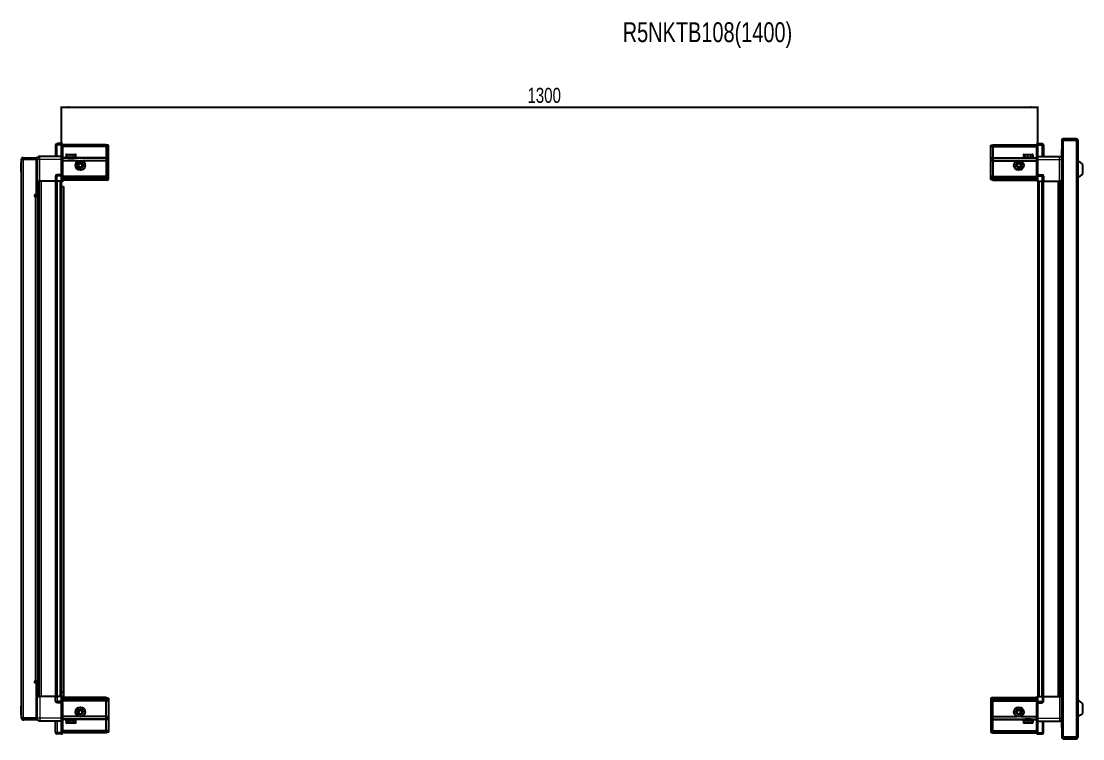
# Model space of a CAD drawing. Header units: millimetres. Extents: x 1415 to 5377, y -788 to 1732.
# Drawn here: x 2756 to 4169, y 777 to 1732 of the extents above; entities that cross this region are included whole.
import ezdxf

# ---------------------------------------------------------------- set-up
doc = ezdxf.new("R2010")
doc.units = ezdxf.units.MM
doc.layers.add('FORMAT', color=7, linetype='Continuous')
doc.styles.add('SLDTEXTSTYLE0', font='TXT', dxfattribs={"width": 0.75})
doc.dimstyles.new('SLDDIMSTYLE0', dxfattribs={"dimtxt": 20, "dimasz": 10, "dimexe": 0, "dimexo": 0.0625, "dimgap": 5, "dimtad": 2, "dimdec": 1, "dimrnd": 1e-09, "dimzin": 12, "dimdsep": 46, "dimtxsty": 'SLDTEXTSTYLE0', "dimsah": 1, "dimcen": 0.09, "dimadec": 0, "dimazin": 3, "dimtfac": 1, "dimtofl": 0, "dimtmove": 0, "dimatfit": 3, "dimfxl": 0, "dimfrac": 2, "dimtolj": 1, "dimtzin": 12, "dimarcsym": 0})

# ---------------------------------------------------------------- blocks, each defined once
blk = doc.blocks.new('_D_5')
at = {"layer": 'FORMAT'}
for p, q in [((2809.3, 1519.3), (2809.3, 1618.8)), ((2809.3, 1617.8), (4109.3, 1617.8)), ((4109.3, 1519.3), (4109.3, 1618.8))]:
    blk.add_line(p, q, dxfattribs=at)
for points in [[(2809.3, 1617.8), (2819.3, 1616.3), (2819.3, 1619.4)], [(4109.3, 1617.8), (4099.3, 1619.4), (4099.3, 1616.3)]]:
    blk.add_solid(points, dxfattribs=at)
at = {"layer": 'FORMAT', "insert": (3429.7, 1643.6), "char_height": 20, "attachment_point": 1, "style": 'SLDTEXTSTYLE0'}
blk.add_mtext('1300', dxfattribs=at)

msp = doc.modelspace()

# ---------------------------------------------------------------- linework, layer by layer
at = {"color": 7, "linetype": 'Continuous', "lineweight": 25}
for p, q in [((2809.43, 1569.32), (2803.43, 1569.32)), ((2809.43, 1569.32), (2809.76, 1569.32)), ((2809.43, 1569.32), (2809.43, 1567.32)), ((2810.63, 1568.82), (2809.76, 1569.32)), ((4108.79, 1569.32), (4107.93, 1568.82)), ((4108.79, 1569.32), (4107.93, 1568.82)), ((4109.13, 1569.32), (4108.79, 1569.32)), ((4109.13, 1569.32), (4108.79, 1569.32)), ((4109.13, 1567.32), (4109.13, 1569.32)), ((4109.13, 1569.32), (4109.13, 1569.32)), ((4109.13, 1569.32), (4115.13, 1569.32)), ((4141.13, 1573.72), (4141.13, 1561.32)), ((4142.63, 1573.72), (4142.63, 1561.32)), ((4143.13, 1560.82), (4143.13, 1573.72)), ((4143.13, 1573.72), (4160.53, 1573.72)), ((4160.53, 1575.82), (4143.23, 1575.82)), ((4160.53, 1574.32), (4143.23, 1574.32)), ((4160.53, 1574.32), (4160.53, 1575.82)), ((4160.53, 1573.72), (4162.63, 1573.72)), ((4162.63, 1573.72), (4162.63, 778.92)), ((2801.43, 1567.32), (2801.43, 1552.32)), ((2809.43, 1552.52), (2809.43, 1567.32)), ((2809.43, 1552.52), (2809.43, 1567.32)), ((2810.63, 1567.32), (2810.63, 1568.82)), ((2868.93, 1567.82), (2810.63, 1567.82)), ((2810.63, 1567.32), (2810.63, 1552.52)), ((2868.93, 1565.32), (2810.63, 1565.32)), ((2816.23, 1555.02), (2823.39, 1555.02)), ((2823.39, 1555.02), (2827.63, 1555.02)), ((2868.93, 1567.82), (2868.93, 1565.32)), ((2871.93, 1567.02), (2868.93, 1567.82)), ((2868.93, 1565.32), (2868.93, 1550.82)), ((2871.93, 1565.17), (2868.93, 1565.32)), ((2871.93, 1565.17), (2871.93, 1567.02)), ((2871.93, 1550.82), (2871.93, 1565.17)), ((4046.63, 1567.02), (4049.63, 1567.82)), ((4046.63, 1565.17), (4046.63, 1567.02)), ((4046.63, 1565.17), (4049.63, 1565.32)), ((4046.63, 1550.82), (4046.63, 1565.17)), ((4049.63, 1567.82), (4049.63, 1565.32)), ((4049.63, 1567.82), (4107.93, 1567.82)), ((4049.63, 1565.32), (4049.63, 1550.82)), ((4049.63, 1565.32), (4107.93, 1565.32)), ((4090.93, 1555.02), (4102.33, 1555.02)), ((4107.93, 1568.82), (4107.93, 1567.32)), ((4107.93, 1552.52), (4107.93, 1567.32)), ((4109.13, 1567.32), (4109.13, 1552.52)), ((4117.13, 1567.32), (4117.13, 1552.32)), ((4141.03, 1560.82), (4141.03, 791.82)), ((4141.03, 1560.82), (4143.13, 1560.82)), ((4141.13, 1561.32), (4142.63, 1561.32)), ((2755.93, 1543.96), (2755.63, 1543.96)), ((2755.63, 1532.39), (2755.63, 1543.96)), ((2757.43, 1548.47), (2755.93, 1548.47)), ((2755.93, 1547.97), (2755.93, 1548.47)), ((2755.93, 804.67), (2755.93, 1547.97)), ((2758.03, 1549.07), (2758.03, 1550.57)), ((2758.03, 1550.57), (2758.93, 1550.57)), ((2758.03, 1549.07), (2758.93, 1549.07)), ((2758.03, 1548.57), (2775.43, 1548.57)), ((2758.93, 1549.07), (2758.93, 1550.57)), ((2758.93, 1550.57), (2775.43, 1550.57)), ((2758.93, 1549.07), (2775.43, 1549.07)), ((2775.43, 1549.07), (2775.43, 1550.57)), ((2776.93, 1548.57), (2775.43, 1548.57)), ((2775.43, 1548.57), (2775.43, 1501.07)), ((2776.93, 1548.32), (2776.93, 1519.32)), ((2809.43, 1552.32), (2780.43, 1552.32)), ((2809.43, 1552.32), (2809.43, 1552.52)), ((2809.43, 1552.32), (2810.63, 1552.32)), ((2809.43, 1548.32), (2809.43, 1552.32)), ((2809.43, 1528.02), (2809.43, 1548.32)), ((2810.63, 1552.52), (2810.63, 1552.32)), ((2810.63, 1552.32), (2810.63, 1548.32)), ((2868.93, 1549.82), (2810.63, 1549.82)), ((2810.63, 1548.32), (2810.63, 1528.02)), ((2831.93, 1546.32), (2810.63, 1546.32)), ((2815.43, 1554.22), (2815.43, 1551.82)), ((2815.43, 1551.82), (2815.43, 1551.32)), ((2815.43, 1551.32), (2815.56, 1551.32)), ((2815.75, 1551.82), (2815.56, 1551.82)), ((2815.56, 1551.82), (2815.56, 1551.32)), ((2815.56, 1551.32), (2815.75, 1551.32)), ((2815.75, 1551.82), (2815.75, 1551.32)), ((2815.75, 1551.32), (2816.28, 1551.32)), ((2816.68, 1551.82), (2816.28, 1551.82)), ((2816.28, 1551.82), (2816.28, 1551.32)), ((2816.28, 1551.32), (2816.68, 1551.32)), ((2816.68, 1551.82), (2816.68, 1551.32)), ((2816.68, 1551.32), (2817.55, 1551.32)), ((2817.53, 1551.32), (2817.53, 1551.22)), ((2817.53, 1551.22), (2826.33, 1551.22)), ((2818.12, 1551.82), (2817.55, 1551.82)), ((2817.55, 1551.82), (2817.55, 1551.32)), ((2817.55, 1551.32), (2818.12, 1551.32)), ((2817.93, 1550.82), (2818.62, 1550.34)), ((2817.93, 1550.82), (2822.96, 1550.82)), ((2818.62, 1550.34), (2817.93, 1549.86)), ((2817.93, 1549.86), (2817.93, 1549.82)), ((2817.93, 1549.86), (2822.96, 1549.86)), ((2818.12, 1551.82), (2818.12, 1551.32)), ((2818.12, 1551.32), (2819.25, 1551.32)), ((2818.62, 1550.34), (2822.78, 1550.34)), ((2819.94, 1551.82), (2819.25, 1551.82)), ((2819.25, 1551.82), (2819.25, 1551.32)), ((2819.25, 1551.32), (2819.94, 1551.32)), ((2819.94, 1551.82), (2819.94, 1551.32)), ((2819.94, 1551.32), (2821.21, 1551.32)), ((2821.95, 1551.82), (2821.21, 1551.82)), ((2821.21, 1551.82), (2821.21, 1551.32)), ((2821.21, 1551.32), (2821.44, 1551.32)), ((2821.44, 1551.82), (2821.44, 1551.32)), ((2821.94, 1551.82), (2821.94, 1551.32)), ((2821.94, 1551.32), (2821.95, 1551.32)), ((2821.95, 1551.82), (2821.95, 1551.32)), ((2821.95, 1551.32), (2823.24, 1551.32)), ((2822.78, 1550.34), (2825.24, 1550.34)), ((2822.96, 1550.82), (2825.93, 1550.82)), ((2822.96, 1549.86), (2825.93, 1549.86)), ((2823.95, 1551.82), (2823.24, 1551.82)), ((2823.24, 1551.82), (2823.24, 1551.32)), ((2823.3, 1551.82), (2823.3, 1551.32)), ((2823.3, 1551.32), (2823.95, 1551.32)), ((2823.95, 1551.82), (2823.95, 1551.32)), ((2823.95, 1551.32), (2825.14, 1551.32)), ((2825.76, 1551.82), (2825.14, 1551.82)), ((2825.14, 1551.82), (2825.14, 1551.32)), ((2825.14, 1551.32), (2825.76, 1551.32)), ((2825.24, 1550.34), (2825.93, 1550.82)), ((2825.93, 1549.86), (2825.24, 1550.34)), ((2825.76, 1551.82), (2825.76, 1551.32)), ((2825.76, 1551.32), (2826.73, 1551.32)), ((2825.93, 1549.82), (2825.93, 1549.86)), ((2826.33, 1551.22), (2826.33, 1551.32)), ((2827.2, 1551.82), (2826.73, 1551.82)), ((2826.73, 1551.82), (2826.73, 1551.32)), ((2826.73, 1551.32), (2827.2, 1551.32)), ((2827.2, 1551.82), (2827.2, 1551.32)), ((2827.2, 1551.32), (2827.85, 1551.32)), ((2828.11, 1551.82), (2827.85, 1551.82)), ((2827.85, 1551.82), (2827.85, 1551.32)), ((2827.85, 1551.32), (2828.11, 1551.32)), ((2828.11, 1551.82), (2828.11, 1551.32)), ((2828.11, 1551.32), (2828.39, 1551.32)), ((2828.43, 1551.82), (2828.39, 1551.82)), ((2828.39, 1551.82), (2828.39, 1551.32)), ((2828.39, 1551.32), (2828.43, 1551.32)), ((2828.43, 1551.82), (2828.43, 1554.22)), ((2828.43, 1551.82), (2828.43, 1551.32)), ((2868.93, 1546.32), (2836.93, 1546.32)), ((2868.93, 1550.82), (2868.93, 1549.82)), ((2868.93, 1549.82), (2868.93, 1546.32)), ((2871.93, 1549.02), (2868.93, 1549.82)), ((2868.93, 1546.32), (2868.93, 1525.82)), ((2868.93, 1546.32), (2871.93, 1545.99)), ((2871.93, 1549.02), (2871.93, 1550.82)), ((2871.93, 1545.99), (2871.93, 1549.02)), ((2871.93, 1525.82), (2871.93, 1545.99)), ((4046.63, 1549.02), (4046.63, 1550.82)), ((4046.63, 1549.02), (4049.63, 1549.82)), ((4046.63, 1545.99), (4046.63, 1549.02)), ((4049.63, 1546.32), (4046.63, 1545.99)), ((4046.63, 1525.82), (4046.63, 1545.99)), ((4049.63, 1550.82), (4049.63, 1549.82)), ((4049.63, 1549.82), (4049.63, 1546.32)), ((4049.63, 1549.82), (4107.93, 1549.82)), ((4049.63, 1546.32), (4049.63, 1525.82)), ((4049.63, 1546.32), (4081.63, 1546.32)), ((4086.63, 1546.32), (4107.93, 1546.32)), ((4090.13, 1554.22), (4090.13, 1551.32)), ((4090.13, 1551.32), (4090.16, 1551.32)), ((4090.28, 1551.82), (4090.16, 1551.82)), ((4090.16, 1551.82), (4090.16, 1551.32)), ((4090.16, 1551.32), (4090.28, 1551.32)), ((4090.28, 1551.82), (4090.28, 1551.32)), ((4090.28, 1551.32), (4090.69, 1551.32)), ((4091.03, 1551.82), (4090.69, 1551.82)), ((4090.69, 1551.82), (4090.69, 1551.32)), ((4090.69, 1551.32), (4091.03, 1551.32)), ((4091.03, 1551.82), (4091.03, 1551.32)), ((4091.03, 1551.32), (4091.8, 1551.32)), ((4092.33, 1551.82), (4091.8, 1551.82)), ((4091.8, 1551.82), (4091.8, 1551.32)), ((4091.8, 1551.32), (4092.33, 1551.32)), ((4092.23, 1551.32), (4092.23, 1551.22)), ((4092.23, 1551.22), (4101.03, 1551.22)), ((4092.33, 1551.82), (4092.33, 1551.32)), ((4092.33, 1551.32), (4093.39, 1551.32)), ((4092.63, 1550.82), (4093.32, 1550.34)), ((4092.63, 1550.82), (4100.63, 1550.82)), ((4093.32, 1550.34), (4092.63, 1549.86)), ((4092.63, 1549.86), (4092.63, 1549.82)), ((4092.63, 1549.86), (4100.63, 1549.86)), ((4093.32, 1550.34), (4099.94, 1550.34)), ((4094.05, 1551.82), (4093.39, 1551.82)), ((4093.39, 1551.82), (4093.39, 1551.32)), ((4093.39, 1551.32), (4094.05, 1551.32)), ((4094.05, 1551.82), (4094.05, 1551.32)), ((4094.05, 1551.32), (4095.29, 1551.32)), ((4096.02, 1551.82), (4095.29, 1551.82)), ((4095.29, 1551.82), (4095.29, 1551.32)), ((4095.29, 1551.32), (4095.72, 1551.32)), ((4095.72, 1551.82), (4095.72, 1551.32)), ((4096.02, 1551.82), (4096.02, 1551.32)), ((4096.02, 1551.32), (4097.32, 1551.32)), ((4098.05, 1551.82), (4097.32, 1551.82)), ((4097.32, 1551.82), (4097.32, 1551.32)), ((4097.59, 1551.82), (4097.59, 1551.32)), ((4097.59, 1551.32), (4098.05, 1551.32)), ((4098.05, 1551.82), (4098.05, 1551.32)), ((4098.05, 1551.32), (4099.28, 1551.32)), ((4099.94, 1551.82), (4099.28, 1551.82)), ((4099.28, 1551.82), (4099.28, 1551.32)), ((4099.28, 1551.32), (4099.94, 1551.32)), ((4099.94, 1551.82), (4099.94, 1551.32)), ((4099.94, 1551.32), (4100.98, 1551.32)), ((4099.94, 1550.34), (4100.63, 1550.82)), ((4100.63, 1549.86), (4099.94, 1550.34)), ((4100.63, 1549.82), (4100.63, 1549.86)), ((4101.5, 1551.82), (4100.98, 1551.82)), ((4100.98, 1551.82), (4100.98, 1551.32)), ((4100.98, 1551.32), (4101.5, 1551.32)), ((4101.03, 1551.22), (4101.03, 1551.32)), ((4101.5, 1551.82), (4101.5, 1551.32)), ((4101.5, 1551.32), (4102.26, 1551.32)), ((4102.59, 1551.82), (4102.26, 1551.82)), ((4102.26, 1551.82), (4102.26, 1551.32)), ((4102.26, 1551.32), (4102.59, 1551.32)), ((4102.59, 1551.82), (4102.59, 1551.32)), ((4102.59, 1551.32), (4102.99, 1551.32)), ((4103.1, 1551.82), (4102.99, 1551.82)), ((4102.99, 1551.82), (4102.99, 1551.32)), ((4102.99, 1551.32), (4103.1, 1551.32)), ((4103.1, 1551.82), (4103.1, 1551.32)), ((4103.1, 1551.32), (4103.13, 1551.32)), ((4103.13, 1551.32), (4103.13, 1554.22)), ((4107.93, 1552.32), (4107.93, 1552.52)), ((4109.13, 1552.32), (4107.93, 1552.32)), ((4107.93, 1548.32), (4107.93, 1552.32)), ((4107.93, 1528.02), (4107.93, 1548.32)), ((4109.13, 1552.52), (4109.13, 1552.32)), ((4109.13, 1552.32), (4109.13, 1548.32)), ((4109.13, 1552.32), (4138.13, 1552.32)), ((4109.13, 1548.32), (4109.13, 1528.02)), ((4169.23, 1529.32), (4169.23, 1541.32)), ((2755.63, 1532.39), (2755.93, 1532.39)), ((2809.43, 1527.82), (2803.43, 1527.82)), ((2809.43, 1527.82), (2809.43, 1528.02)), ((2809.43, 1527.82), (2809.43, 1525.82)), ((2809.43, 1527.82), (2810.63, 1527.82)), ((2810.63, 1528.02), (2810.63, 1527.82)), ((2810.63, 1527.15), (2810.63, 1527.82)), ((2810.63, 1527.15), (2810.63, 1519.32)), ((4107.93, 1527.82), (4107.93, 1528.02)), ((4109.13, 1527.82), (4107.93, 1527.82)), ((4107.93, 1527.82), (4107.93, 1527.15)), ((4107.93, 1519.32), (4107.93, 1527.15)), ((4109.13, 1528.02), (4109.13, 1527.82)), ((4109.13, 1525.82), (4109.13, 1527.82)), ((4109.13, 1525.82), (4109.13, 1527.82)), ((4109.13, 1527.82), (4115.13, 1527.82)), ((2775.43, 1522.07), (2776.93, 1522.07)), ((2776.93, 1519.32), (2775.43, 1519.32)), ((2777.58, 833.32), (2777.58, 1519.32)), ((2779.37, 1519.32), (2779.37, 833.32)), ((2779.4, 1519.32), (2779.4, 833.32)), ((2801.43, 1519.32), (2780.43, 1519.32)), ((2801.43, 1525.82), (2801.43, 1519.32)), ((2801.43, 1519.32), (2803.43, 1519.32)), ((2802.08, 833.32), (2802.08, 1519.32)), ((2809.43, 1519.32), (2803.43, 1519.32)), ((2809.28, 833.32), (2809.28, 1519.32)), ((2809.43, 1519.32), (2809.43, 1525.82)), ((2809.43, 1519.32), (2809.43, 1525.82)), ((2809.43, 1519.32), (2809.76, 1519.32)), ((2809.43, 1519.32), (2809.43, 1519.32)), ((2809.76, 1519.32), (2809.76, 1525.82)), ((2810.63, 1519.32), (2809.76, 1519.32)), ((2809.76, 1519.32), (2809.76, 1519.32)), ((2868.93, 1524.82), (2810.63, 1524.82)), ((2868.93, 1523.82), (2810.63, 1523.82)), ((2868.93, 1522.32), (2810.63, 1522.32)), ((2868.93, 1520.82), (2810.63, 1520.82)), ((2868.93, 1525.82), (2868.93, 1524.82)), ((2868.93, 1524.82), (2868.93, 1523.82)), ((2868.93, 1524.82), (2871.93, 1524.02)), ((2868.93, 1523.82), (2868.93, 1522.32)), ((2868.93, 1523.82), (2871.93, 1523.28)), ((2868.93, 1522.32), (2871.93, 1522.78)), ((2868.93, 1522.32), (2868.93, 1520.82)), ((2868.93, 1520.82), (2871.93, 1521.63)), ((2871.93, 1524.02), (2871.93, 1525.82)), ((2871.93, 1523.28), (2871.93, 1524.02)), ((2871.93, 1522.78), (2871.93, 1523.28)), ((2871.93, 1521.63), (2871.93, 1522.78)), ((4046.63, 1524.02), (4046.63, 1525.82)), ((4049.63, 1524.82), (4046.63, 1524.02)), ((4046.63, 1523.28), (4046.63, 1524.02)), ((4049.63, 1523.82), (4046.63, 1523.28)), ((4046.63, 1522.78), (4046.63, 1523.28)), ((4046.63, 1521.63), (4046.63, 1522.78)), ((4049.63, 1522.32), (4046.63, 1522.78)), ((4049.63, 1520.82), (4046.63, 1521.63)), ((4049.63, 1525.82), (4049.63, 1524.82)), ((4049.63, 1524.82), (4049.63, 1523.82)), ((4049.63, 1524.82), (4107.93, 1524.82)), ((4049.63, 1523.82), (4107.93, 1523.82)), ((4049.63, 1523.82), (4049.63, 1522.32)), ((4049.63, 1522.32), (4107.93, 1522.32)), ((4049.63, 1522.32), (4049.63, 1520.82)), ((4049.63, 1520.82), (4107.93, 1520.82)), ((4108.79, 1519.32), (4107.93, 1519.32)), ((4108.79, 1525.82), (4108.79, 1519.32)), ((4109.13, 1519.32), (4108.79, 1519.32)), ((4109.13, 1525.82), (4109.13, 1519.32)), ((4109.13, 1519.32), (4115.13, 1519.32)), ((4109.28, 1519.32), (4109.28, 833.32)), ((4117.13, 1519.32), (4115.13, 1519.32)), ((4116.48, 1519.32), (4116.48, 833.32)), ((4117.13, 1525.82), (4117.13, 1519.32)), ((4117.13, 1519.32), (4138.13, 1519.32)), ((4139.15, 833.32), (4139.15, 1519.32)), ((4139.18, 833.32), (4139.18, 1519.32)), ((4140.98, 1519.32), (4140.98, 833.32)), ((2775.43, 1501.07), (2774.08, 1501.07)), ((2774.08, 1499.07), (2774.83, 1499.07)), ((2774.83, 1499.07), (2776.93, 1499.07)), ((2776.93, 1499.07), (2776.93, 853.57)), ((2809.28, 1512.32), (2811.78, 1512.32)), ((2811.78, 1512.32), (2811.78, 838.82)), ((2774.83, 853.57), (2774.08, 853.57)), ((2774.08, 851.57), (2775.43, 851.57)), ((2776.93, 853.57), (2774.83, 853.57)), ((2775.43, 851.57), (2775.43, 804.07)), ((2811.78, 838.82), (2809.28, 838.82)), ((2811.78, 838.82), (2811.78, 831.82)), ((2755.93, 820.26), (2755.63, 820.26)), ((2755.63, 810.58), (2755.63, 820.26)), ((2776.93, 833.32), (2775.43, 833.32)), ((2776.93, 830.57), (2775.43, 830.57)), ((2776.93, 804.32), (2776.93, 833.32)), ((2801.43, 833.32), (2780.43, 833.32)), ((2801.43, 826.82), (2801.43, 833.32)), ((2801.43, 833.32), (2803.43, 833.32)), ((2809.43, 833.32), (2803.43, 833.32)), ((2809.43, 824.82), (2803.43, 824.82)), ((2809.43, 833.32), (2809.76, 833.32)), ((2809.43, 826.82), (2809.43, 833.32)), ((2809.43, 826.82), (2809.43, 824.82)), ((2809.43, 826.82), (2809.43, 824.82)), ((2809.43, 824.82), (2810.63, 824.82)), ((2809.43, 824.62), (2809.43, 824.82)), ((2809.43, 804.32), (2809.43, 824.62)), ((2809.76, 826.82), (2809.76, 833.32)), ((2809.76, 833.32), (2810.63, 833.32)), ((2810.63, 833.32), (2810.63, 825.5)), ((2868.93, 831.82), (2810.63, 831.82)), ((2868.93, 830.32), (2810.63, 830.32)), ((2868.93, 828.82), (2810.63, 828.82)), ((2868.93, 827.82), (2810.63, 827.82)), ((2810.63, 824.82), (2810.63, 825.5)), ((2810.63, 824.82), (2810.63, 824.62)), ((2810.63, 824.62), (2810.63, 804.32)), ((2868.93, 830.32), (2868.93, 831.82)), ((2868.93, 831.82), (2871.93, 831.02)), ((2868.93, 828.82), (2868.93, 830.32)), ((2868.93, 830.32), (2871.93, 829.87)), ((2868.93, 828.82), (2871.93, 829.37)), ((2868.93, 827.82), (2868.93, 828.82)), ((2868.93, 827.82), (2871.93, 828.63)), ((2868.93, 826.82), (2868.93, 827.82)), ((2868.93, 806.32), (2868.93, 826.82)), ((2871.93, 831.02), (2871.93, 829.87)), ((2871.93, 829.87), (2871.93, 829.37)), ((2871.93, 829.37), (2871.93, 828.63)), ((2871.93, 828.63), (2871.93, 826.82)), ((2871.93, 826.82), (2871.93, 806.66)), ((4049.63, 831.82), (4046.63, 831.02)), ((4046.63, 831.02), (4046.63, 829.87)), ((4049.63, 830.32), (4046.63, 829.87)), ((4046.63, 829.87), (4046.63, 829.37)), ((4049.63, 828.82), (4046.63, 829.37)), ((4046.63, 829.37), (4046.63, 828.63)), ((4049.63, 827.82), (4046.63, 828.63)), ((4046.63, 828.63), (4046.63, 826.82)), ((4046.63, 826.82), (4046.63, 806.66)), ((4049.63, 830.32), (4049.63, 831.82)), ((4049.63, 831.82), (4107.93, 831.82)), ((4049.63, 830.32), (4107.93, 830.32)), ((4049.63, 828.82), (4049.63, 830.32)), ((4049.63, 828.82), (4107.93, 828.82)), ((4049.63, 827.82), (4049.63, 828.82)), ((4049.63, 827.82), (4107.93, 827.82)), ((4049.63, 826.82), (4049.63, 827.82)), ((4049.63, 806.32), (4049.63, 826.82)), ((4107.93, 825.5), (4107.93, 833.32)), ((4107.93, 833.32), (4108.79, 833.32)), ((4107.93, 825.5), (4107.93, 824.82)), ((4109.13, 824.82), (4107.93, 824.82)), ((4107.93, 824.62), (4107.93, 824.82)), ((4107.93, 804.32), (4107.93, 824.62)), ((4108.79, 833.32), (4108.79, 833.32)), ((4108.79, 833.32), (4108.79, 826.82)), ((4109.13, 833.32), (4108.79, 833.32)), ((4109.13, 833.32), (4109.13, 833.32)), ((4109.13, 833.32), (4109.13, 826.82)), ((4109.13, 833.32), (4115.13, 833.32)), ((4109.13, 833.32), (4109.13, 826.82)), ((4109.13, 824.82), (4109.13, 826.82)), ((4109.13, 824.82), (4109.13, 824.62)), ((4109.13, 824.82), (4115.13, 824.82)), ((4109.13, 824.62), (4109.13, 804.32)), ((4117.13, 833.32), (4115.13, 833.32)), ((4117.13, 826.82), (4117.13, 833.32)), ((4117.13, 833.32), (4138.13, 833.32)), ((4169.23, 811.32), (4169.23, 823.32)), ((2755.63, 808.69), (2755.63, 810.58)), ((2755.63, 808.69), (2755.93, 808.69)), ((2831.93, 806.32), (2810.63, 806.32)), ((2868.93, 806.32), (2836.93, 806.32)), ((2868.93, 806.32), (2871.93, 806.66)), ((2868.93, 802.82), (2868.93, 806.32)), ((2871.93, 806.66), (2871.93, 803.63)), ((4049.63, 806.32), (4046.63, 806.66)), ((4046.63, 806.66), (4046.63, 803.63)), ((4049.63, 806.32), (4081.63, 806.32)), ((4049.63, 802.82), (4049.63, 806.32)), ((4086.63, 806.32), (4107.93, 806.32)), ((2755.93, 804.17), (2755.93, 804.67)), ((2757.43, 804.17), (2755.93, 804.17)), ((2775.43, 804.07), (2758.03, 804.07)), ((2758.03, 803.57), (2758.03, 802.07)), ((2758.03, 803.57), (2758.93, 803.57)), ((2758.03, 802.07), (2758.93, 802.07)), ((2775.43, 803.57), (2758.93, 803.57)), ((2758.93, 803.57), (2758.93, 802.07)), ((2775.43, 802.07), (2758.93, 802.07)), ((2775.43, 804.07), (2776.93, 804.07)), ((2775.43, 803.57), (2775.43, 802.07)), ((2809.43, 800.32), (2780.43, 800.32)), ((2801.43, 785.32), (2801.43, 800.32)), ((2809.43, 800.32), (2809.43, 804.32)), ((2809.43, 800.32), (2810.63, 800.32)), ((2809.43, 800.12), (2809.43, 800.32)), ((2809.43, 785.32), (2809.43, 800.12)), ((2810.63, 804.32), (2810.63, 800.32)), ((2868.93, 802.82), (2810.63, 802.82)), ((2810.63, 800.32), (2810.63, 800.12)), ((2810.63, 800.12), (2810.63, 785.32)), ((2815.43, 801.32), (2815.43, 798.42)), ((2815.52, 801.32), (2815.43, 801.32)), ((2815.52, 800.82), (2815.52, 801.32)), ((2815.69, 801.32), (2815.52, 801.32)), ((2815.52, 800.82), (2815.69, 800.82)), ((2815.69, 800.82), (2815.69, 801.32)), ((2816.18, 801.32), (2815.69, 801.32)), ((2816.18, 800.82), (2816.18, 801.32)), ((2816.56, 801.32), (2816.18, 801.32)), ((2816.18, 800.82), (2816.56, 800.82)), ((2816.37, 797.62), (2816.23, 797.62)), ((2827.63, 797.62), (2816.37, 797.62)), ((2816.56, 800.82), (2816.56, 801.32)), ((2817.4, 801.32), (2816.56, 801.32)), ((2817.4, 800.82), (2817.4, 801.32)), ((2817.96, 801.32), (2817.4, 801.32)), ((2817.4, 800.82), (2817.96, 800.82)), ((2817.53, 801.42), (2817.53, 801.32)), ((2822.92, 801.42), (2817.53, 801.42)), ((2817.93, 802.82), (2817.93, 802.79)), ((2817.93, 802.79), (2818.62, 802.31)), ((2818.03, 802.79), (2817.93, 802.79)), ((2818.62, 802.31), (2817.93, 801.82)), ((2818.03, 801.82), (2817.93, 801.82)), ((2817.96, 800.82), (2817.96, 801.32)), ((2819.06, 801.32), (2817.96, 801.32)), ((2825.93, 802.79), (2818.03, 802.79)), ((2825.93, 801.82), (2818.03, 801.82)), ((2818.7, 802.31), (2818.62, 802.31)), ((2825.24, 802.31), (2818.7, 802.31)), ((2819.06, 800.82), (2819.06, 801.32)), ((2819.74, 801.32), (2819.06, 801.32)), ((2819.06, 800.82), (2819.74, 800.82)), ((2819.74, 800.82), (2819.74, 801.32)), ((2821, 801.32), (2819.74, 801.32)), ((2821, 800.82), (2821, 801.32)), ((2821.3, 801.32), (2821, 801.32)), ((2821, 800.82), (2821.74, 800.82)), ((2821.3, 800.82), (2821.3, 801.32)), ((2821.74, 800.82), (2821.74, 801.32)), ((2823.04, 801.32), (2821.74, 801.32)), ((2826.33, 801.42), (2822.92, 801.42)), ((2823.04, 800.82), (2823.04, 801.32)), ((2823.04, 800.82), (2823.76, 800.82)), ((2823.17, 800.82), (2823.17, 801.32)), ((2823.76, 801.32), (2823.17, 801.32)), ((2823.76, 800.82), (2823.76, 801.32)), ((2824.96, 801.32), (2823.76, 801.32)), ((2824.96, 800.82), (2824.96, 801.32)), ((2825.59, 801.32), (2824.96, 801.32)), ((2824.96, 800.82), (2825.59, 800.82)), ((2825.24, 802.31), (2825.93, 802.79)), ((2825.93, 801.82), (2825.24, 802.31)), ((2825.59, 800.82), (2825.59, 801.32)), ((2826.59, 801.32), (2825.59, 801.32)), ((2825.93, 802.79), (2825.93, 802.82)), ((2826.33, 801.32), (2826.33, 801.42)), ((2826.59, 800.82), (2826.59, 801.32)), ((2827.07, 801.32), (2826.59, 801.32)), ((2826.59, 800.82), (2827.07, 800.82)), ((2827.07, 800.82), (2827.07, 801.32)), ((2827.76, 801.32), (2827.07, 801.32)), ((2827.76, 800.82), (2827.76, 801.32)), ((2828.05, 801.32), (2827.76, 801.32)), ((2827.76, 800.82), (2828.05, 800.82)), ((2828.05, 800.82), (2828.05, 801.32)), ((2828.36, 801.32), (2828.05, 801.32)), ((2828.36, 800.82), (2828.36, 801.32)), ((2828.42, 801.32), (2828.36, 801.32)), ((2828.36, 800.82), (2828.42, 800.82)), ((2828.42, 800.82), (2828.42, 801.32)), ((2828.43, 801.32), (2828.42, 801.32)), ((2828.43, 798.42), (2828.43, 801.32)), ((2871.93, 803.63), (2868.93, 802.82)), ((2868.93, 801.82), (2868.93, 802.82)), ((2868.93, 787.32), (2868.93, 801.82)), ((2871.93, 803.63), (2871.93, 801.82)), ((2871.93, 801.82), (2871.93, 787.48)), ((4046.63, 803.63), (4049.63, 802.82)), ((4046.63, 803.63), (4046.63, 801.82)), ((4046.63, 801.82), (4046.63, 787.48)), ((4049.63, 802.82), (4107.93, 802.82)), ((4049.63, 801.82), (4049.63, 802.82)), ((4049.63, 787.32), (4049.63, 801.82)), ((4090.13, 801.32), (4090.13, 798.42)), ((4090.14, 801.32), (4090.13, 801.32)), ((4090.14, 800.82), (4090.14, 801.32)), ((4090.24, 801.32), (4090.14, 801.32)), ((4090.14, 800.82), (4090.24, 800.82)), ((4090.24, 800.82), (4090.24, 801.32)), ((4090.61, 801.32), (4090.24, 801.32)), ((4090.61, 800.82), (4090.61, 801.32)), ((4090.93, 801.32), (4090.61, 801.32)), ((4090.61, 800.82), (4090.93, 800.82)), ((4090.93, 800.82), (4090.93, 801.32)), ((4091.67, 801.32), (4090.93, 801.32)), ((4102.33, 797.62), (4090.93, 797.62)), ((4091.67, 800.82), (4091.67, 801.32)), ((4092.18, 801.32), (4091.67, 801.32)), ((4091.67, 800.82), (4092.18, 800.82)), ((4092.18, 800.82), (4092.18, 801.32)), ((4093.21, 801.32), (4092.18, 801.32)), ((4092.23, 801.42), (4092.23, 801.32)), ((4101.03, 801.42), (4092.23, 801.42)), ((4092.63, 802.82), (4092.63, 802.79)), ((4092.63, 802.79), (4093.32, 802.31)), ((4100.63, 802.79), (4092.63, 802.79)), ((4093.32, 802.31), (4092.63, 801.82)), ((4100.63, 801.82), (4092.63, 801.82)), ((4093.21, 800.82), (4093.21, 801.32)), ((4093.86, 801.32), (4093.21, 801.32)), ((4093.21, 800.82), (4093.86, 800.82)), ((4099.94, 802.31), (4093.32, 802.31)), ((4093.86, 800.82), (4093.86, 801.32)), ((4095.09, 801.32), (4093.86, 801.32)), ((4095.09, 800.82), (4095.09, 801.32)), ((4095.59, 801.32), (4095.09, 801.32)), ((4095.09, 800.82), (4095.82, 800.82)), ((4095.59, 800.82), (4095.59, 801.32)), ((4095.82, 800.82), (4095.82, 801.32)), ((4097.12, 801.32), (4095.82, 801.32)), ((4097.12, 800.82), (4097.12, 801.32)), ((4097.12, 800.82), (4097.85, 800.82)), ((4097.45, 800.82), (4097.45, 801.32)), ((4097.85, 801.32), (4097.45, 801.32)), ((4097.85, 800.82), (4097.85, 801.32)), ((4099.1, 801.32), (4097.85, 801.32)), ((4099.1, 800.82), (4099.1, 801.32)), ((4099.76, 801.32), (4099.1, 801.32)), ((4099.1, 800.82), (4099.76, 800.82)), ((4099.76, 800.82), (4099.76, 801.32)), ((4100.83, 801.32), (4099.76, 801.32)), ((4099.94, 802.31), (4100.63, 802.79)), ((4100.63, 801.82), (4099.94, 802.31)), ((4100.63, 802.79), (4100.63, 802.82)), ((4100.83, 800.82), (4100.83, 801.32)), ((4101.37, 801.32), (4100.83, 801.32)), ((4100.83, 800.82), (4101.37, 800.82)), ((4101.03, 801.32), (4101.03, 801.42)), ((4101.37, 800.82), (4101.37, 801.32)), ((4102.16, 801.32), (4101.37, 801.32)), ((4102.16, 800.82), (4102.16, 801.32)), ((4102.51, 801.32), (4102.16, 801.32)), ((4102.16, 800.82), (4102.51, 800.82)), ((4102.51, 800.82), (4102.51, 801.32)), ((4102.94, 801.32), (4102.51, 801.32)), ((4102.94, 800.82), (4102.94, 801.32)), ((4103.08, 801.32), (4102.94, 801.32)), ((4102.94, 800.82), (4103.08, 800.82)), ((4103.08, 800.82), (4103.08, 801.32)), ((4103.13, 801.32), (4103.08, 801.32)), ((4103.13, 798.42), (4103.13, 801.32)), ((4107.93, 800.32), (4107.93, 804.32)), ((4109.13, 800.32), (4107.93, 800.32)), ((4107.93, 800.12), (4107.93, 800.32)), ((4107.93, 785.32), (4107.93, 800.12)), ((4109.13, 804.32), (4109.13, 800.32)), ((4109.13, 800.32), (4109.13, 800.12)), ((4109.13, 800.32), (4138.13, 800.32)), ((4109.13, 800.12), (4109.13, 785.32)), ((4109.13, 800.12), (4109.13, 785.32)), ((4117.13, 785.32), (4117.13, 800.32)), ((4143.13, 791.82), (4141.03, 791.82)), ((4143.13, 778.92), (4143.13, 791.82)), ((2809.43, 783.32), (2803.43, 783.32)), ((2809.43, 785.32), (2809.43, 783.32)), ((2809.43, 783.32), (2809.43, 783.32)), ((2809.43, 783.32), (2809.76, 783.32)), ((2809.43, 783.32), (2809.76, 783.32)), ((2809.76, 783.32), (2810.63, 783.82)), ((2809.76, 783.32), (2810.63, 783.82)), ((2868.93, 787.32), (2810.63, 787.32)), ((2810.63, 783.82), (2810.63, 785.32)), ((2868.93, 784.82), (2810.63, 784.82)), ((2871.93, 787.48), (2868.93, 787.32)), ((2868.93, 784.82), (2868.93, 787.32)), ((2871.93, 785.63), (2868.93, 784.82)), ((2871.93, 787.48), (2871.93, 785.63)), ((4046.63, 787.48), (4049.63, 787.32)), ((4046.63, 787.48), (4046.63, 785.63)), ((4046.63, 785.63), (4049.63, 784.82)), ((4049.63, 787.32), (4107.93, 787.32)), ((4049.63, 784.82), (4049.63, 787.32)), ((4049.63, 784.82), (4107.93, 784.82)), ((4107.93, 785.32), (4107.93, 783.82)), ((4107.93, 783.82), (4108.79, 783.32)), ((4109.13, 783.32), (4108.79, 783.32)), ((4109.13, 783.32), (4109.13, 785.32)), ((4109.13, 783.32), (4115.13, 783.32)), ((4141.13, 791.32), (4142.63, 791.32)), ((4141.13, 791.32), (4141.13, 778.92)), ((4142.63, 791.32), (4142.63, 778.92)), ((4160.53, 778.92), (4143.13, 778.92)), ((4143.23, 778.32), (4160.53, 778.32)), ((4162.63, 778.92), (4160.53, 778.92)), ((4160.53, 778.32), (4160.53, 776.82)), ((4143.23, 776.82), (4160.53, 776.82))]:
    msp.add_line(p, q, dxfattribs=at)
at = {"color": 8, "linetype": 'Continuous', "lineweight": 18}
for p, q in [((2803.43, 1567.32), (2803.43, 1569.32)), ((4115.13, 1567.32), (4115.13, 1569.32)), ((4142.63, 1573.72), (4141.13, 1573.72)), ((4143.23, 1574.32), (4143.23, 1575.82)), ((4160.53, 1573.72), (4160.53, 778.92)), ((2803.43, 1567.32), (2801.43, 1567.32)), ((2803.43, 1552.32), (2803.43, 1567.32)), ((2809.43, 1567.32), (2803.43, 1567.32)), ((2809.43, 1567.32), (2810.63, 1567.32)), ((4109.13, 1567.32), (4107.93, 1567.32)), ((4109.13, 1567.32), (4115.13, 1567.32)), ((4115.13, 1552.32), (4115.13, 1567.32)), ((4115.13, 1567.32), (4117.13, 1567.32)), ((4143.13, 1560.82), (4143.13, 791.82)), ((2758.03, 1548.57), (2758.03, 804.07)), ((2780.43, 1519.32), (2780.43, 1548.32)), ((2809.43, 1548.32), (2780.43, 1548.32)), ((2809.43, 1552.52), (2810.63, 1552.52)), ((2809.43, 1548.32), (2810.63, 1548.32)), ((2817.93, 1550.82), (2810.63, 1550.82)), ((2815.43, 1554.22), (2823.6, 1554.22)), ((2823.6, 1554.22), (2828.43, 1554.22)), ((2868.93, 1550.82), (2825.93, 1550.82)), ((2871.93, 1550.82), (2868.93, 1550.82)), ((4046.63, 1550.82), (4049.63, 1550.82)), ((4049.63, 1550.82), (4092.63, 1550.82)), ((4090.13, 1554.22), (4103.13, 1554.22)), ((4100.63, 1550.82), (4107.93, 1550.82)), ((4107.93, 1552.52), (4109.13, 1552.52)), ((4109.13, 1548.32), (4107.93, 1548.32)), ((4109.13, 1548.32), (4138.13, 1548.32)), ((4138.13, 1519.32), (4138.13, 1548.32)), ((2803.43, 1525.82), (2803.43, 1527.82)), ((2809.43, 1528.02), (2810.63, 1528.02)), ((4107.93, 1528.02), (4109.13, 1528.02)), ((4115.13, 1525.82), (4115.13, 1527.82)), ((2776.93, 1499.07), (2776.93, 1519.32)), ((2778.16, 1519.32), (2778.16, 833.32)), ((2780.61, 833.32), (2780.61, 1519.32)), ((2782.02, 1519.32), (2782.02, 833.32)), ((2801.43, 1525.82), (2803.43, 1525.82)), ((2801.43, 833.32), (2801.43, 1519.32)), ((2803.43, 1519.32), (2803.43, 1525.82)), ((2809.43, 1525.82), (2803.43, 1525.82)), ((2804.08, 833.32), (2804.08, 1519.32)), ((2807.28, 833.32), (2807.28, 1519.32)), ((2809.43, 1525.82), (2809.76, 1525.82)), ((2809.43, 1519.32), (2809.76, 1519.32)), ((2868.93, 1525.82), (2810.63, 1525.82)), ((2868.93, 1525.82), (2871.93, 1525.82)), ((4049.63, 1525.82), (4046.63, 1525.82)), ((4049.63, 1525.82), (4107.93, 1525.82)), ((4109.13, 1525.82), (4108.79, 1525.82)), ((4109.13, 1525.82), (4115.13, 1525.82)), ((4111.28, 1519.32), (4111.28, 833.32)), ((4114.48, 1519.32), (4114.48, 833.32)), ((4117.13, 1525.82), (4115.13, 1525.82)), ((4115.13, 1519.32), (4115.13, 1525.82)), ((4117.13, 1519.32), (4117.13, 833.32)), ((4136.53, 833.32), (4136.53, 1519.32)), ((4137.94, 1519.32), (4137.94, 833.32)), ((4140.39, 833.32), (4140.39, 1519.32)), ((2774.83, 853.57), (2774.83, 1499.07)), ((2776.93, 833.32), (2776.93, 853.57)), ((2780.43, 833.32), (2780.43, 804.32)), ((2801.43, 826.82), (2803.43, 826.82)), ((2803.43, 833.32), (2803.43, 826.82)), ((2803.43, 826.82), (2803.43, 824.82)), ((2809.43, 826.82), (2803.43, 826.82)), ((2809.43, 826.82), (2809.76, 826.82)), ((2810.63, 824.62), (2809.43, 824.62)), ((2868.93, 826.82), (2810.63, 826.82)), ((2868.93, 826.82), (2871.93, 826.82)), ((4049.63, 826.82), (4046.63, 826.82)), ((4049.63, 826.82), (4107.93, 826.82)), ((4109.13, 824.62), (4107.93, 824.62)), ((4109.13, 833.32), (4108.79, 833.32)), ((4109.13, 826.82), (4108.79, 826.82)), ((4109.13, 826.82), (4115.13, 826.82)), ((4115.13, 833.32), (4115.13, 826.82)), ((4115.13, 826.82), (4115.13, 824.82)), ((4117.13, 826.82), (4115.13, 826.82)), ((4138.13, 833.32), (4138.13, 804.32)), ((2809.43, 804.32), (2780.43, 804.32)), ((2803.43, 800.32), (2803.43, 785.32)), ((2809.43, 804.32), (2810.63, 804.32)), ((2810.63, 800.12), (2809.43, 800.12)), ((2817.93, 801.82), (2810.63, 801.82)), ((2815.59, 798.42), (2815.43, 798.42)), ((2828.43, 798.42), (2815.59, 798.42)), ((2868.93, 801.82), (2825.93, 801.82)), ((2871.93, 801.82), (2868.93, 801.82)), ((4046.63, 801.82), (4049.63, 801.82)), ((4049.63, 801.82), (4092.63, 801.82)), ((4103.13, 798.42), (4090.13, 798.42)), ((4100.63, 801.82), (4107.93, 801.82)), ((4109.13, 804.32), (4107.93, 804.32)), ((4109.13, 800.12), (4107.93, 800.12)), ((4109.13, 804.32), (4138.13, 804.32)), ((4115.13, 800.32), (4115.13, 785.32)), ((2803.43, 785.32), (2801.43, 785.32)), ((2803.43, 785.32), (2803.43, 783.32)), ((2809.43, 785.32), (2803.43, 785.32)), ((2809.43, 785.32), (2810.63, 785.32)), ((4109.13, 785.32), (4107.93, 785.32)), ((4109.13, 785.32), (4115.13, 785.32)), ((4115.13, 785.32), (4117.13, 785.32)), ((4115.13, 785.32), (4115.13, 783.32)), ((4142.63, 778.92), (4141.13, 778.92)), ((4143.23, 778.32), (4143.23, 776.82))]:
    msp.add_line(p, q, dxfattribs=at)
at = {"color": 7, "linetype": 'Continuous', "lineweight": 25}
for centre, radius in [((2834.43, 1540.32), 6.5), ((2834.43, 1540.32), 3.46), ((4084.13, 1540.32), 6.5), ((4084.13, 1540.32), 3.46), ((2834.43, 812.32), 6.5), ((2834.43, 812.32), 3.46), ((4084.13, 812.32), 6.5), ((4084.13, 812.32), 3.46)]:
    msp.add_circle(centre, radius, dxfattribs=at)
at = {"color": 8, "linetype": 'Continuous', "lineweight": 18}
for centre in [(2834.43, 1540.32), (4084.13, 1540.32), (2834.43, 812.32), (4084.13, 812.32)]:
    msp.add_circle(centre, 5.7, dxfattribs=at)
at = {"color": 7, "linetype": 'Continuous', "lineweight": 25}
for centre, radius, start, end in [((2803.43, 1567.32), 2, 90, 180), ((4115.13, 1567.32), 2, 0, 90), ((4143.23, 1573.72), 2.1, 90, 180), ((4143.23, 1573.72), 0.6, 90, 180), ((4160.53, 1573.72), 2.1, 360, 90), ((4160.53, 1573.72), 0.6, 360, 90), ((2816.23, 1554.22), 0.8, 90, 180), ((2827.63, 1554.22), 0.8, 0, 90), ((4090.93, 1554.22), 0.8, 90, 180), ((4102.33, 1554.22), 0.8, 0, 90), ((2757.93, 1548.07), 0.5, 90, 117.7907), ((2775.33, 1548.47), 0.6, 9.59407, 90), ((2775.33, 1548.47), 2.1, 32.2369, 87.2706), ((2817.53, 1550.82), 0.4, 0, 90), ((2826.33, 1550.82), 0.4, 90, 180), ((2834.43, 1540.32), 2.5, 161.00659, 221.00659), ((2834.43, 1540.32), 2.5, 101.00659, 161.00659), ((2834.43, 1540.32), 2.5, 41.00659, 101.00659), ((2834.43, 1540.32), 2.5, 341.00659, 41.00659), ((4084.13, 1540.32), 2.5, 120.74103, 180.74103), ((4084.13, 1540.32), 2.5, 60.74103, 120.74103), ((4084.13, 1540.32), 2.5, 0.74103, 60.74103), ((4092.23, 1550.82), 0.4, 0, 90), ((4101.03, 1550.82), 0.4, 90, 180), ((4159.6, 1534.3), 11.91, 36.1266, 75.29965), ((2803.43, 1525.82), 2, 90, 180), ((2834.43, 1540.32), 2.5, 221.00659, 281.00659), ((2834.43, 1540.32), 2.5, 281.00659, 341.00659), ((4084.13, 1540.32), 2.5, 180.74103, 240.74103), ((4084.13, 1540.32), 2.5, 240.74103, 300.74103), ((4084.13, 1540.32), 2.5, 300.74103, 0.74103), ((4115.13, 1525.82), 2, 0, 90), ((4159.6, 1536.35), 11.91, 284.70035, 323.8734), ((2806.78, 1521.97), 5, 300, 346.70293), ((2774.08, 1500.07), 1, 90, 270), ((2774.08, 852.57), 1, 90, 270), ((2803.43, 826.82), 2, 180, 270), ((4115.13, 826.82), 2, 270, 0), ((4159.6, 816.3), 11.91, 36.1266, 75.29965), ((2834.43, 812.32), 2.5, 127.98423, 187.98423), ((2834.43, 812.32), 2.5, 187.98423, 247.98423), ((2834.43, 812.32), 2.5, 67.98423, 127.98423), ((2834.43, 812.32), 2.5, 247.98423, 307.98423), ((2834.43, 812.32), 2.5, 7.98423, 67.98423), ((2834.43, 812.32), 2.5, 307.98423, 7.98423), ((4084.13, 812.32), 2.5, 155.91157, 215.91157), ((4084.13, 812.32), 2.5, 95.91157, 155.91157), ((4084.13, 812.32), 2.5, 215.91157, 275.91157), ((4084.13, 812.32), 2.5, 35.91157, 95.91157), ((4084.13, 812.32), 2.5, 275.91157, 335.91157), ((4084.13, 812.32), 2.5, 335.91157, 35.91157), ((4159.6, 818.35), 11.91, 284.70035, 323.8734), ((2757.93, 804.57), 0.5, 243.58436, 270), ((2775.33, 804.17), 0.6, 270, 350.40593), ((2775.33, 804.17), 2.1, 272.7294, 327.8305), ((2816.23, 798.42), 0.8, 180, 270), ((2817.53, 801.82), 0.4, 270, 0), ((2826.33, 801.82), 0.4, 180, 270), ((2827.63, 798.42), 0.8, 270, 0), ((4090.93, 798.42), 0.8, 180, 270), ((4092.23, 801.82), 0.4, 270, 0), ((4101.03, 801.82), 0.4, 180, 270), ((4102.33, 798.42), 0.8, 270, 0), ((2803.43, 785.32), 2, 180, 270), ((4115.13, 785.32), 2, 270, 0), ((4143.23, 778.92), 2.1, 180, 270), ((4143.23, 778.92), 0.6, 180, 270), ((4160.53, 778.92), 0.6, 270, 0), ((4160.53, 778.92), 2.1, 270, 0)]:
    msp.add_arc(centre, radius, start, end, dxfattribs=at)
for centre, start_param, end_param in [((2813.22, 1525.82), 2.4188584, 3.1415927), ((4105.33, 1525.82), 0, 0.7227342), ((2813.22, 826.82), 3.1415927, 3.8643269), ((4105.33, 826.82), 5.5604511, 6.2831853)]:
    msp.add_ellipse(centre, major_axis=(3.46, 0), ratio=0.5773503, start_param=start_param, end_param=end_param, dxfattribs=at)
for points, knots in [([(2758.03, 1550.57), (2757.77, 1550.55), (2757.28, 1550.49), (2756.64, 1550.1), (2756.17, 1549.54), (2755.95, 1548.96), (2755.93, 1548.6), (2755.93, 1548.47)], [0, 0, 0, 0, 0.2302553, 0.4485219, 0.6667858, 0.8850496, 1, 1, 1, 1]), ([(2755.93, 1547.97), (2755.95, 1548.02), (2756, 1548.11), (2756.4, 1548.24), (2756.95, 1548.37), (2757.53, 1548.48), (2757.9, 1548.55), (2758.03, 1548.57)], [0, 0, 0, 0, 0.2302553, 0.4485219, 0.6667858, 0.8850496, 1, 1, 1, 1]), ([(2780.43, 1552.32), (2779.99, 1552.28), (2779.31, 1552.2), (2778.49, 1551.77), (2777.93, 1551.32), (2777.48, 1550.76), (2777.04, 1549.94), (2776.97, 1549.26), (2776.93, 1548.82)], [0, 0, 0, 0, 0.2394568, 0.3683607, 0.5, 0.6316393, 0.7605432, 1, 1, 1, 1]), ([(2776.93, 1548.82), (2776.93, 1548.82), (2776.93, 1548.8), (2776.93, 1548.69), (2776.93, 1548.52), (2776.93, 1548.39), (2776.93, 1548.32)], [0, 0, 0, 0, 0.2493943, 0.50033348, 0.75016674, 1, 1, 1, 1]), ([(2831.59, 1539.77), (2831.76, 1540.26), (2832.07, 1541.17), (2832.39, 1542.08), (2832.53, 1542.5)], [0, 0, 0, 0, 0.5346859, 1, 1, 1, 1]), ([(2832.53, 1542.5), (2833.04, 1542.6), (2833.98, 1542.78), (2834.93, 1542.97), (2835.37, 1543.05)], [0, 0, 0, 0, 0.5346859, 1, 1, 1, 1]), ([(2835.37, 1543.05), (2835.45, 1542.96), (2835.84, 1542.51), (2836.49, 1541.76), (2837.03, 1541.13), (2837.26, 1540.87)], [0, 0, 0, 0, 0.1331247, 0.6370994, 1, 1, 1, 1]), ([(2837.26, 1540.87), (2837.09, 1540.39), (2836.78, 1539.47), (2836.47, 1538.57), (2836.32, 1538.14)], [0, 0, 0, 0, 0.5346859, 1, 1, 1, 1]), ([(4081.61, 1541.73), (4082.05, 1542), (4082.88, 1542.49), (4083.7, 1542.98), (4084.09, 1543.21)], [0, 0, 0, 0, 0.53468586, 1, 1, 1, 1]), ([(4081.64, 1538.85), (4081.64, 1538.97), (4081.64, 1539.57), (4081.62, 1540.57), (4081.61, 1541.39), (4081.61, 1541.73)], [0, 0, 0, 0, 0.1331247, 0.6370994, 1, 1, 1, 1]), ([(4084.09, 1543.21), (4084.54, 1542.96), (4085.38, 1542.49), (4086.22, 1542.02), (4086.61, 1541.8)], [0, 0, 0, 0, 0.5346859, 1, 1, 1, 1]), ([(4086.61, 1541.8), (4086.61, 1541.45), (4086.62, 1540.63), (4086.63, 1539.64), (4086.64, 1539.04), (4086.64, 1538.91)], [0, 0, 0, 0, 0.3629006, 0.8668753, 1, 1, 1, 1]), ([(4138.13, 1552.32), (4138.57, 1552.28), (4139.24, 1552.21), (4140.06, 1551.77), (4140.61, 1551.33), (4140.89, 1550.96), (4141.03, 1550.77)], [0, 0, 0, 0, 0.3842982, 0.5911726, 0.8024372, 1, 1, 1, 1]), ([(2833.49, 1537.59), (2833.26, 1537.85), (2832.72, 1538.48), (2832.07, 1539.23), (2831.67, 1539.68), (2831.59, 1539.77)], [0, 0, 0, 0, 0.3629006, 0.8668753, 1, 1, 1, 1]), ([(2836.32, 1538.14), (2835.81, 1538.05), (2834.87, 1537.86), (2833.92, 1537.68), (2833.49, 1537.59)], [0, 0, 0, 0, 0.5346859, 1, 1, 1, 1]), ([(4084.16, 1537.44), (4083.71, 1537.69), (4082.87, 1538.16), (4082.03, 1538.63), (4081.64, 1538.85)], [0, 0, 0, 0, 0.5346859, 1, 1, 1, 1]), ([(4086.64, 1538.91), (4086.2, 1538.65), (4085.37, 1538.16), (4084.55, 1537.67), (4084.16, 1537.44)], [0, 0, 0, 0, 0.5346859, 1, 1, 1, 1]), ([(2776.93, 1519.32), (2776.96, 1519.32), (2777.04, 1519.32), (2777.65, 1519.32), (2778.53, 1519.32), (2779.52, 1519.32), (2780.17, 1519.32), (2780.43, 1519.32)], [0, 0, 0, 0, 0.2146939, 0.4293877, 0.6440816, 0.8587754, 1, 1, 1, 1]), ([(4140.98, 1519.32), (4140.94, 1519.32), (4140.72, 1519.32), (4140, 1519.32), (4139.04, 1519.32), (4138.38, 1519.32), (4138.13, 1519.32)], [0, 0, 0, 0, 0.0717073, 0.4209791, 0.7702508, 1, 1, 1, 1]), ([(2776.93, 833.32), (2776.96, 833.32), (2777.04, 833.32), (2777.65, 833.32), (2778.53, 833.32), (2779.52, 833.32), (2780.17, 833.32), (2780.43, 833.32)], [0, 0, 0, 0, 0.2146939, 0.4293877, 0.6440816, 0.8587754, 1, 1, 1, 1]), ([(4140.98, 833.32), (4140.94, 833.32), (4140.72, 833.32), (4140, 833.32), (4139.04, 833.32), (4138.38, 833.32), (4138.13, 833.32)], [0, 0, 0, 0, 0.0717073, 0.4209791, 0.7702508, 1, 1, 1, 1]), ([(2831.75, 813.41), (2832.16, 813.72), (2832.92, 814.32), (2833.67, 814.91), (2834.02, 815.18)], [0, 0, 0, 0, 0.5346859, 1, 1, 1, 1]), ([(2832.15, 810.55), (2832.13, 810.67), (2832.05, 811.26), (2831.91, 812.25), (2831.8, 813.06), (2831.75, 813.41)], [0, 0, 0, 0, 0.1331247, 0.6370994, 1, 1, 1, 1]), ([(2834.83, 809.46), (2834.35, 809.66), (2833.45, 810.02), (2832.56, 810.38), (2832.15, 810.55)], [0, 0, 0, 0, 0.5346859, 1, 1, 1, 1]), ([(2834.02, 815.18), (2834.5, 814.99), (2835.4, 814.63), (2836.29, 814.27), (2836.7, 814.1)], [0, 0, 0, 0, 0.5346859, 1, 1, 1, 1]), ([(2837.1, 811.24), (2836.7, 810.92), (2835.94, 810.33), (2835.18, 809.74), (2834.83, 809.46)], [0, 0, 0, 0, 0.5346859, 1, 1, 1, 1]), ([(2836.7, 814.1), (2836.75, 813.76), (2836.86, 812.94), (2837, 811.96), (2837.08, 811.37), (2837.1, 811.24)], [0, 0, 0, 0, 0.3629006, 0.8668753, 1, 1, 1, 1]), ([(4081.25, 812.03), (4081.46, 812.5), (4081.86, 813.38), (4082.25, 814.25), (4082.43, 814.66)], [0, 0, 0, 0, 0.5346859, 1, 1, 1, 1]), ([(4082.95, 809.69), (4082.64, 810.11), (4082.08, 810.89), (4081.52, 811.66), (4081.25, 812.03)], [0, 0, 0, 0, 0.5346859, 1, 1, 1, 1]), ([(4082.43, 814.66), (4082.78, 814.7), (4083.59, 814.78), (4084.58, 814.88), (4085.18, 814.95), (4085.3, 814.96)], [0, 0, 0, 0, 0.3629006, 0.8668753, 1, 1, 1, 1]), ([(4085.82, 809.99), (4085.69, 809.97), (4085.1, 809.91), (4084.11, 809.81), (4083.29, 809.72), (4082.95, 809.69)], [0, 0, 0, 0, 0.1331247, 0.6370994, 1, 1, 1, 1]), ([(4085.3, 814.96), (4085.61, 814.54), (4086.17, 813.76), (4086.74, 812.98), (4087, 812.62)], [0, 0, 0, 0, 0.5346859, 1, 1, 1, 1]), ([(4087, 812.62), (4086.79, 812.15), (4086.39, 811.27), (4086, 810.39), (4085.82, 809.99)], [0, 0, 0, 0, 0.5346859, 1, 1, 1, 1]), ([(2758.03, 804.07), (2757.77, 804.12), (2757.28, 804.21), (2756.64, 804.34), (2756.17, 804.47), (2755.95, 804.58), (2755.93, 804.65), (2755.93, 804.67)], [0, 0, 0, 0, 0.23025534, 0.4485219, 0.6667858, 0.88504963, 1, 1, 1, 1]), ([(2755.93, 804.17), (2755.95, 803.92), (2756, 803.43), (2756.4, 802.79), (2756.95, 802.32), (2757.53, 802.1), (2757.9, 802.08), (2758.03, 802.07)], [0, 0, 0, 0, 0.23025534, 0.4485219, 0.6667858, 0.88504963, 1, 1, 1, 1]), ([(2776.93, 803.82), (2776.93, 803.83), (2776.93, 803.84), (2776.93, 803.96), (2776.93, 804.13), (2776.93, 804.26), (2776.93, 804.32)], [0, 0, 0, 0, 0.2493943, 0.5003335, 0.7501667, 1, 1, 1, 1]), ([(2780.43, 800.32), (2779.99, 800.37), (2779.31, 800.44), (2778.49, 800.88), (2777.93, 801.33), (2777.48, 801.89), (2777.04, 802.71), (2776.97, 803.38), (2776.93, 803.82)], [0, 0, 0, 0, 0.2394568, 0.3683607, 0.5, 0.6316393, 0.7605432, 1, 1, 1, 1]), ([(4138.13, 800.32), (4138.57, 800.37), (4139.24, 800.44), (4140.06, 800.88), (4140.61, 801.32), (4140.89, 801.69), (4141.03, 801.87)], [0, 0, 0, 0, 0.3842982, 0.5911726, 0.8024372, 1, 1, 1, 1])]:
    msp.add_open_spline(points, degree=3, knots=knots, dxfattribs=at)
for points in [[(2758.03, 1549.07), (2757.95, 1549.06), (2757.79, 1549.05), (2757.59, 1548.91), (2757.45, 1548.71), (2757.43, 1548.55), (2757.43, 1548.47)], [(2757.43, 804.17), (2757.43, 804.09), (2757.45, 803.94), (2757.59, 803.74), (2757.79, 803.6), (2757.95, 803.58), (2758.03, 803.57)]]:
    msp.add_open_spline(points, degree=3, dxfattribs=at)
at = {"color": 8, "linetype": 'Continuous', "lineweight": 18}
for points, knots in [([(2780.43, 1548.32), (2779.99, 1548.32), (2779.31, 1548.32), (2778.49, 1548.32), (2777.93, 1548.32), (2777.48, 1548.32), (2777.04, 1548.32), (2776.97, 1548.32), (2776.93, 1548.32)], [0, 0, 0, 0, 0.2394568, 0.3683607, 0.5, 0.6316393, 0.7605432, 1, 1, 1, 1]), ([(4138.13, 1548.32), (4138.57, 1548.32), (4139.24, 1548.32), (4140.06, 1548.32), (4140.61, 1548.32), (4140.89, 1548.32), (4141.03, 1548.32)], [0, 0, 0, 0, 0.3842982, 0.5911726, 0.8024372, 1, 1, 1, 1]), ([(2780.43, 804.32), (2779.99, 804.32), (2779.31, 804.32), (2778.49, 804.32), (2777.93, 804.32), (2777.48, 804.32), (2777.04, 804.32), (2776.97, 804.32), (2776.93, 804.32)], [0, 0, 0, 0, 0.2394568, 0.3683607, 0.5, 0.6316393, 0.7605432, 1, 1, 1, 1]), ([(4138.13, 804.32), (4138.57, 804.32), (4139.24, 804.32), (4140.06, 804.32), (4140.61, 804.32), (4140.89, 804.32), (4141.03, 804.32)], [0, 0, 0, 0, 0.3842982, 0.5911726, 0.8024372, 1, 1, 1, 1])]:
    msp.add_open_spline(points, degree=3, knots=knots, dxfattribs=at)
for points in [[(2780.43, 1548.32), (2780.43, 1548.85), (2780.43, 1549.9), (2780.43, 1551.22), (2780.43, 1552.14), (2780.43, 1552.26), (2780.43, 1552.32)], [(4138.13, 1548.32), (4138.13, 1548.85), (4138.13, 1549.9), (4138.13, 1551.22), (4138.13, 1552.14), (4138.13, 1552.26), (4138.13, 1552.32)], [(2780.43, 804.32), (2780.43, 803.8), (2780.43, 802.75), (2780.43, 801.43), (2780.43, 800.5), (2780.43, 800.38), (2780.43, 800.32)], [(4138.13, 804.32), (4138.13, 803.8), (4138.13, 802.75), (4138.13, 801.43), (4138.13, 800.5), (4138.13, 800.38), (4138.13, 800.32)]]:
    msp.add_open_spline(points, degree=3, dxfattribs=at)

# ---------------------------------------------------------------- texts
at = {"layer": 'FORMAT', "insert": (3556.59, 1730.86), "char_height": 26.4583, "attachment_point": 1, "style": 'SLDTEXTSTYLE0'}
msp.add_mtext('R5NKTB108(1400)', dxfattribs=at)

# ---------------------------------------------------------------- dimensions: what is measured, and where the dimension line sits
at = {"layer": 'FORMAT'}
dim = msp.add_linear_dim(base=(4109.28, 1617.82), p1=(2809.28, 1519.32), p2=(4109.28, 1519.32), angle=0, dimstyle='SLDDIMSTYLE0', dxfattribs=at)
dim.commit()
dim.dimension.update_dxf_attribs({"geometry": '_D_5', "text_midpoint": (3459.28, 1617.82), "dimtype": 160})

doc.saveas('drawing.dxf')
